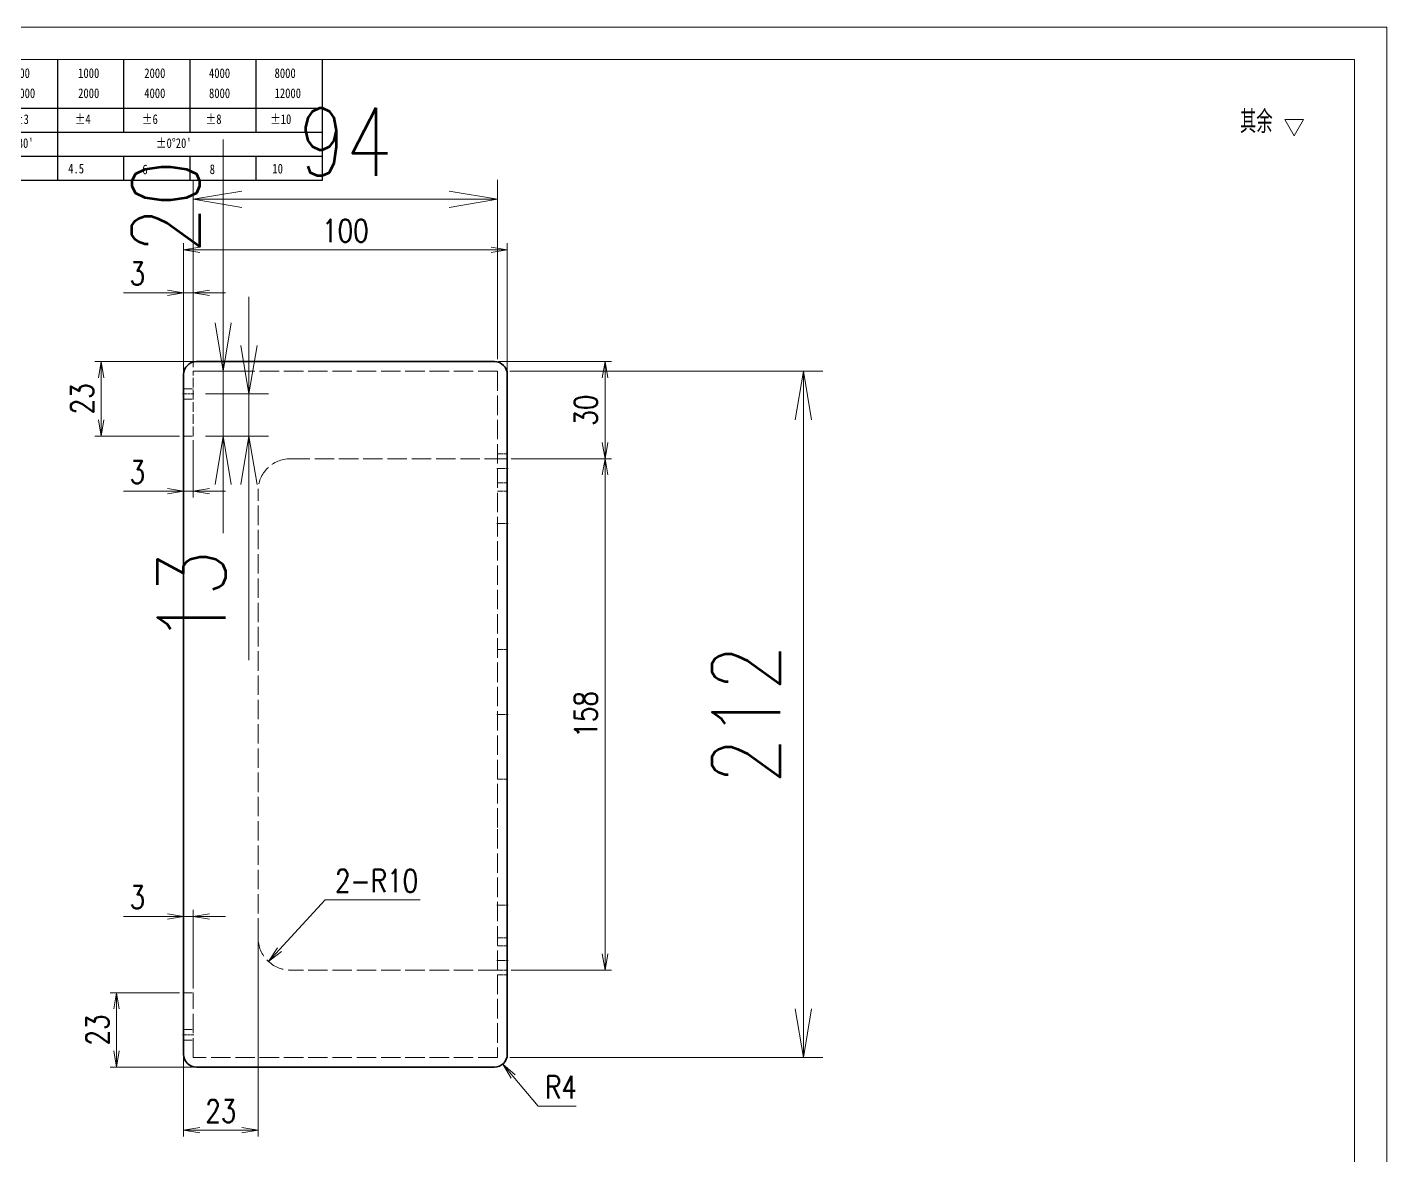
# Model space of a CAD drawing. Header units: millimetres. Extents: x 1333 to 209312, y -42879 to 359.
# Drawn here: x 136019 to 136439, y -836.2 to -487.4 of the extents above; entities that cross this region are included whole.
import ezdxf

# ---------------------------------------------------------------- set-up
doc = ezdxf.new("R2010")
doc.units = ezdxf.units.MM
doc.header["$LTSCALE"] = 0.5
for name, pattern in [('DASHDOT', [18.5, 12, -3, 0.5, -3]), ('DASHED', [15, 12, -3]), ('DOT2', [0.125, 0, -0.125])]:
    doc.linetypes.add(name, pattern=pattern)
for name, color, linetype, lineweight in [('CENTER', 2, 'DASHDOT', 15), ('DRAWING', 7, 'Continuous', 35), ('HIDDEN', 1, 'DASHED', 18), ('图框', 7, 'Continuous', 18), ('标注线', 3, 'Continuous', 18)]:
    doc.layers.add(name, color=color, linetype=linetype, lineweight=lineweight)
doc.layers.add('DIM', color=3, linetype='Continuous')
doc.layers.add('图\\M+19E79\\M+195B6\\M+18E9A', color=7, linetype='Continuous')
doc.layers.add('打印', color=7, linetype='Continuous', lineweight=15, plot=False)
doc.layers.add('打印-禁用', color=7, linetype='Continuous', lineweight=15, plot=False)
doc.styles.add('DIM', font='romans.shx', dxfattribs={"width": 0.8, "bigfont": 'bigfont.shx'})
doc.styles.add('国标', font='simfang.ttf', dxfattribs={"width": 0.8})
doc.styles.add('机械长仿宋', font='gbenor.shx', dxfattribs={"height": 1, "bigfont": 'gbcbig.shx'})
doc.dimstyles.new('XR 1-2$0', dxfattribs={"dimscale": 2, "dimtxt": 3.5, "dimasz": 2.5, "dimexe": 1, "dimexo": 0.625, "dimgap": 1.2, "dimtad": 1, "dimdsep": 46, "dimtxsty": 'DIM', "dimblk": 'OPEN', "dimcen": 0, "dimclrd": 8, "dimclre": 8, "dimclrt": 2, "dimazin": 2, "dimtfac": 0.5, "dimtmove": 0, "dimatfit": 3, "dimldrblk": 'OPEN', "dimfxl": 0, "dimtolj": 2, "dimlwd": 13, "dimlwe": 13, "dimarcsym": 0})
doc.dimstyles.new('XR 1-2$4', dxfattribs={"dimscale": 2, "dimtxt": 3.5, "dimasz": 2.5, "dimexe": 1, "dimexo": 0.625, "dimgap": 1.2, "dimtad": 1, "dimtoh": 1, "dimdsep": 46, "dimtxsty": 'DIM', "dimblk": 'OPEN', "dimcen": 0, "dimclrd": 8, "dimclre": 8, "dimclrt": 2, "dimazin": 2, "dimtfac": 0.5, "dimtofl": 0, "dimtmove": 0, "dimatfit": 3, "dimldrblk": 'OPEN', "dimfxl": 0, "dimtolj": 2, "dimlwd": 18, "dimlwe": 18, "dimarcsym": 0})
doc.dimstyles.new('XR 1-6', dxfattribs={"dimscale": 6, "dimtxt": 3.5, "dimasz": 2.5, "dimexe": 1, "dimexo": 0.625, "dimgap": 1.2, "dimtad": 1, "dimdsep": 46, "dimtxsty": 'DIM', "dimblk": 'OPEN', "dimcen": 0, "dimclrd": 8, "dimclre": 8, "dimclrt": 2, "dimazin": 2, "dimtfac": 0.5, "dimtmove": 0, "dimatfit": 3, "dimldrblk": 'OPEN', "dimfxl": 0, "dimtolj": 2, "dimlwd": 18, "dimlwe": 18, "dimarcsym": 0})

# ---------------------------------------------------------------- blocks, each defined once
blk = doc.blocks.new('GZDEH零件A3图框V01版')
at = {"layer": '图\\M+19E79\\M+195B6\\M+18E9A', "color": 9}
for p, q in [((3072.2, -1561.98), (3072.2, -1554.46)), ((3082.42, -1561.98), (3082.42, -1554.46)), ((3092.64, -1561.98), (3092.64, -1554.46)), ((3102.86, -1561.98), (3102.86, -1554.46)), ((3113.09, -1573.08), (3113.09, -1554.46)), ((2996.09, -1561.98), (3113.09, -1561.98)), ((3072.2, -1573.08), (3072.2, -1561.98)), ((3082.42, -1565.68), (3082.42, -1561.98)), ((3092.64, -1565.68), (3092.64, -1561.98)), ((3102.86, -1565.68), (3102.86, -1561.98)), ((2996.09, -1565.68), (3113.09, -1565.68)), ((2996.09, -1569.38), (3113.09, -1569.38)), ((3082.42, -1573.08), (3082.42, -1569.48)), ((3092.64, -1573.08), (3092.64, -1569.38)), ((3102.86, -1573.08), (3102.86, -1569.38)), ((2990.09, -1573.08), (3113.09, -1573.08))]:
    blk.add_line(p, q, dxfattribs=at)
at = {"layer": '图框', "linetype": 'Continuous'}
for p, q in [((3272.49, -1554.46), (2882.49, -1554.46)), ((3272.49, -1832.96), (3272.49, -1554.46))]:
    blk.add_line(p, q, dxfattribs=at)
at = {"layer": '打印-禁用', "linetype": 'Continuous'}
for p, q in [((3277.49, -1549.46), (2857.49, -1549.46)), ((3277.49, -1846.46), (3277.49, -1549.46))]:
    blk.add_line(p, q, dxfattribs=at)
at = {"layer": '图\\M+19E79\\M+195B6\\M+18E9A', "color": 9, "style": '国标', "width": 0.8}
for s, p in [('400', (3065.46, -1557.31)), ('1000', (3075.36, -1557.31)), ('2000', (3085.57, -1557.31)), ('4000', (3095.57, -1557.31)), ('8000', (3105.7, -1557.31)), ('1000', (3065.46, -1560.41)), ('2000', (3075.36, -1560.41)), ('4000', (3085.57, -1560.41)), ('8000', (3095.57, -1560.41)), ('12000', (3105.7, -1560.41)), ('±3', (3065.3, -1564.42)), ('±4', (3074.85, -1564.42)), ('±6', (3085.22, -1564.42)), ('±8', (3095.06, -1564.42)), ('±10', (3105.02, -1564.42)), ("±0%%D30'", (3062.98, -1568.12)), ("±0%%D20'", (3087.38, -1568.12)), ('4.5', (3073.82, -1572.05)), ('6', (3085.28, -1572.19)), ('8', (3095.68, -1572.15)), ('10', (3105.36, -1572.06))]:
    blk.add_text(s, height=1.5, dxfattribs=at).set_placement(p)
blk = doc.blocks.new('DEH A3')
at = {"layer": '图框'}
blk.add_blockref('GZDEH零件A3图框V01版', (-2857.49, 1846.46), dxfattribs=at)
blk = doc.blocks.new('FINISHER_1')
at = {"layer": '标注线'}
for p, q in [((0, 0), (-1.44, 2.5)), ((-1.44, 2.5), (1.44, 2.5)), ((1.44, 2.5), (0, 0))]:
    blk.add_line(p, q, dxfattribs=at)
blk = doc.blocks.new('其余任何12.5')
at = {"layer": '标注线', "color": 2, "linetype": 'ByBlock', "lineweight": 30}
blk.add_blockref('FINISHER_1', (0, 0), dxfattribs=at)
at = {"layer": '标注线', "color": 7, "linetype": 'DOT2', "style": '机械长仿宋'}
blk.add_text('其余', height=3.5, dxfattribs=at).set_placement((-8.38, 0.4))
blk = doc.blocks.new('_Open')
at = {"color": 0, "linetype": 'ByBlock', "lineweight": -2}
for p, q in [((-1, 0.167), (0, 0)), ((-1, -0.167), (0, 0)), ((0, 0), (-1, 0))]:
    blk.add_line(p, q, dxfattribs=at)
blk = doc.blocks.new('*D605')
at = {"layer": 'Defpoints', "color": 0, "transparency": 16777216}
for p in [(136067.28, -569.48), (136067.28, -594.76), (136070.28, -593.76)]:
    blk.add_point(p, dxfattribs=at)
at = {"layer": 'DIM', "color": 8, "lineweight": 13, "transparency": 16777216}
for p, q in [((136062.28, -569.48), (136048.75, -569.48)), ((136067.28, -593.51), (136067.28, -567.48)), ((136070.28, -569.48), (136067.28, -569.48)), ((136070.28, -592.51), (136070.28, -567.48)), ((136075.28, -569.48), (136080.28, -569.48))]:
    blk.add_line(p, q, dxfattribs=at)
at = {"layer": 'DIM', "color": 8, "linetype": 'ByBlock', "lineweight": 13, "transparency": 16777216, "xscale": 5, "yscale": 5, "zscale": 5}
blk.add_blockref('_Open', (136067.28, -569.48), dxfattribs=at)
at = {"layer": 'DIM', "color": 8, "linetype": 'ByBlock', "lineweight": 13, "transparency": 16777216, "xscale": 5, "yscale": 5, "zscale": 5, "rotation": 180}
blk.add_blockref('_Open', (136070.28, -569.48), dxfattribs=at)
at = {"layer": 'DIM', "color": 2, "transparency": 16777216, "insert": (136053.01, -563.58), "char_height": 7, "attachment_point": 5, "style": 'DIM'}
blk.add_mtext('\\A2;3', dxfattribs=at)
blk = doc.blocks.new('*D606')
at = {"layer": 'Defpoints', "color": 0, "transparency": 16777216}
for p in [(136167.28, -556.21), (136067.28, -594.76), (136167.28, -594.76)]:
    blk.add_point(p, dxfattribs=at)
at = {"layer": 'DIM', "color": 8, "lineweight": 13, "transparency": 16777216}
for p, q in [((136067.28, -593.51), (136067.28, -554.21)), ((136167.28, -593.51), (136167.28, -554.21)), ((136072.28, -556.21), (136162.28, -556.21))]:
    blk.add_line(p, q, dxfattribs=at)
at = {"layer": 'DIM', "color": 8, "linetype": 'ByBlock', "lineweight": 13, "transparency": 16777216, "xscale": 5, "yscale": 5, "zscale": 5, "rotation": 180}
blk.add_blockref('_Open', (136067.28, -556.21), dxfattribs=at)
at = {"layer": 'DIM', "color": 8, "linetype": 'ByBlock', "lineweight": 13, "transparency": 16777216, "xscale": 5, "yscale": 5, "zscale": 5}
blk.add_blockref('_Open', (136167.28, -556.21), dxfattribs=at)
at = {"layer": 'DIM', "color": 2, "transparency": 16777216, "insert": (136117.28, -550.31), "char_height": 7, "attachment_point": 5, "style": 'DIM'}
blk.add_mtext('\\A2;100', dxfattribs=at)
blk = doc.blocks.new('*D607')
at = {"layer": 'Defpoints', "color": 0, "transparency": 16777216}
for p in [(136067.28, -613.76), (136070.28, -613.76), (136067.28, -630.79)]:
    blk.add_point(p, dxfattribs=at)
at = {"layer": 'DIM', "color": 8, "lineweight": 13, "transparency": 16777216}
for p, q in [((136067.28, -615.01), (136067.28, -632.79)), ((136070.28, -615.01), (136070.28, -632.79)), ((136062.28, -630.79), (136048.75, -630.79)), ((136070.28, -630.79), (136067.28, -630.79)), ((136075.28, -630.79), (136080.28, -630.79))]:
    blk.add_line(p, q, dxfattribs=at)
at = {"layer": 'DIM', "color": 8, "linetype": 'ByBlock', "lineweight": 13, "transparency": 16777216, "xscale": 5, "yscale": 5, "zscale": 5}
blk.add_blockref('_Open', (136067.28, -630.79), dxfattribs=at)
at = {"layer": 'DIM', "color": 8, "linetype": 'ByBlock', "lineweight": 13, "transparency": 16777216, "xscale": 5, "yscale": 5, "zscale": 5, "rotation": 180}
blk.add_blockref('_Open', (136070.28, -630.79), dxfattribs=at)
at = {"layer": 'DIM', "color": 2, "transparency": 16777216, "insert": (136053.01, -624.89), "char_height": 7, "attachment_point": 5, "style": 'DIM'}
blk.add_mtext('\\A2;3', dxfattribs=at)
blk = doc.blocks.new('*D608')
at = {"layer": 'Defpoints', "color": 0, "transparency": 16777216}
for p in [(136163.28, -590.76), (136197.47, -590.76), (136167.28, -620.76)]:
    blk.add_point(p, dxfattribs=at)
at = {"layer": 'DIM', "color": 8, "lineweight": 13, "transparency": 16777216}
for p, q in [((136164.53, -590.76), (136199.47, -590.76)), ((136197.47, -615.76), (136197.47, -595.76)), ((136168.53, -620.76), (136199.47, -620.76))]:
    blk.add_line(p, q, dxfattribs=at)
at = {"layer": 'DIM', "color": 8, "linetype": 'ByBlock', "lineweight": 13, "transparency": 16777216, "xscale": 5, "yscale": 5, "zscale": 5}
for p, rotation in [((136197.47, -590.76), 90), ((136197.47, -620.76), 270)]:
    blk.add_blockref('_Open', p, dxfattribs=dict(at, rotation=rotation))
at = {"layer": 'DIM', "color": 2, "transparency": 16777216, "insert": (136191.57, -605.76), "char_height": 7, "attachment_point": 5, "rotation": 90, "style": 'DIM'}
blk.add_mtext('\\A2;30', dxfattribs=at)
blk = doc.blocks.new('*D609')
at = {"layer": 'Defpoints', "color": 0, "transparency": 16777216}
for p in [(136167.28, -620.76), (136197.47, -620.76), (136167.28, -778.76)]:
    blk.add_point(p, dxfattribs=at)
at = {"layer": 'DIM', "color": 8, "lineweight": 13, "transparency": 16777216}
for p, q in [((136168.53, -620.76), (136199.47, -620.76)), ((136197.47, -773.76), (136197.47, -625.76)), ((136168.53, -778.76), (136199.47, -778.76))]:
    blk.add_line(p, q, dxfattribs=at)
at = {"layer": 'DIM', "color": 8, "linetype": 'ByBlock', "lineweight": 13, "transparency": 16777216, "xscale": 5, "yscale": 5, "zscale": 5}
for p, rotation in [((136197.47, -620.76), 90), ((136197.47, -778.76), 270)]:
    blk.add_blockref('_Open', p, dxfattribs=dict(at, rotation=rotation))
at = {"layer": 'DIM', "color": 2, "transparency": 16777216, "insert": (136191.57, -699.76), "char_height": 7, "attachment_point": 5, "rotation": 90, "style": 'DIM'}
blk.add_mtext('\\A2;158', dxfattribs=at)
blk = doc.blocks.new('*D610')
at = {"layer": 'Defpoints', "color": 0, "transparency": 16777216}
for p in [(136090.28, -768.76), (136067.28, -804.76), (136067.28, -828.22)]:
    blk.add_point(p, dxfattribs=at)
at = {"layer": 'DIM', "color": 8, "lineweight": 13, "transparency": 16777216}
for p, q in [((136090.28, -770.01), (136090.28, -830.22)), ((136067.28, -806.01), (136067.28, -830.22)), ((136085.28, -828.22), (136072.28, -828.22))]:
    blk.add_line(p, q, dxfattribs=at)
at = {"layer": 'DIM', "color": 8, "linetype": 'ByBlock', "lineweight": 13, "transparency": 16777216, "xscale": 5, "yscale": 5, "zscale": 5, "rotation": 180}
blk.add_blockref('_Open', (136067.28, -828.22), dxfattribs=at)
at = {"layer": 'DIM', "color": 8, "linetype": 'ByBlock', "lineweight": 13, "transparency": 16777216, "xscale": 5, "yscale": 5, "zscale": 5}
blk.add_blockref('_Open', (136090.28, -828.22), dxfattribs=at)
at = {"layer": 'DIM', "color": 2, "transparency": 16777216, "insert": (136078.78, -822.32), "char_height": 7, "attachment_point": 5, "style": 'DIM'}
blk.add_mtext('\\A2;23', dxfattribs=at)
blk = doc.blocks.new('*D611')
at = {"layer": 'Defpoints', "color": 0, "transparency": 16777216}
for p in [(136100.28, -768.76), (136093.5, -776.11)]:
    blk.add_point(p, dxfattribs=at)
at = {"layer": 'DIM', "color": 8, "lineweight": 18, "transparency": 16777216}
for p in [(136096.89, -772.44), (136140.37, -757.09)]:
    blk.add_line(p, (136111.03, -757.09), dxfattribs=at)
at = {"layer": 'DIM', "color": 8, "linetype": 'ByBlock', "lineweight": 18, "transparency": 16777216, "xscale": 5, "yscale": 5, "zscale": 5, "rotation": 227.333802211602}
blk.add_blockref('_Open', (136093.5, -776.11), dxfattribs=at)
at = {"layer": 'DIM', "color": 2, "transparency": 16777216, "insert": (136126.9, -751.19), "char_height": 7, "attachment_point": 5, "style": 'DIM'}
blk.add_mtext('\\A2;\\A2;2-R10', dxfattribs=at)
blk = doc.blocks.new('*D612')
at = {"layer": 'Defpoints', "color": 0, "transparency": 16777216}
for p in [(136041.84, -590.76), (136071.28, -590.76), (136067.28, -613.76)]:
    blk.add_point(p, dxfattribs=at)
at = {"layer": 'DIM', "color": 8, "lineweight": 13, "transparency": 16777216}
for p, q in [((136070.03, -590.76), (136039.84, -590.76)), ((136041.84, -608.76), (136041.84, -595.76)), ((136066.03, -613.76), (136039.84, -613.76))]:
    blk.add_line(p, q, dxfattribs=at)
at = {"layer": 'DIM', "color": 8, "linetype": 'ByBlock', "lineweight": 13, "transparency": 16777216, "xscale": 5, "yscale": 5, "zscale": 5}
for p, rotation in [((136041.84, -590.76), 90), ((136041.84, -613.76), 270)]:
    blk.add_blockref('_Open', p, dxfattribs=dict(at, rotation=rotation))
at = {"layer": 'DIM', "color": 2, "transparency": 16777216, "insert": (136035.94, -602.26), "char_height": 7, "attachment_point": 5, "rotation": 90, "style": 'DIM'}
blk.add_mtext('\\A2;23', dxfattribs=at)
blk = doc.blocks.new('*D613')
at = {"layer": 'Defpoints', "color": 0, "transparency": 16777216}
for p in [(136067.28, -785.76), (136046.6, -808.76), (136071.28, -808.76)]:
    blk.add_point(p, dxfattribs=at)
at = {"layer": 'DIM', "color": 8, "lineweight": 13, "transparency": 16777216}
for p, q in [((136066.03, -785.76), (136044.6, -785.76)), ((136046.6, -790.76), (136046.6, -803.76)), ((136070.03, -808.76), (136044.6, -808.76))]:
    blk.add_line(p, q, dxfattribs=at)
at = {"layer": 'DIM', "color": 8, "linetype": 'ByBlock', "lineweight": 13, "transparency": 16777216, "xscale": 5, "yscale": 5, "zscale": 5}
for p, rotation in [((136046.6, -785.76), 90), ((136046.6, -808.76), 270)]:
    blk.add_blockref('_Open', p, dxfattribs=dict(at, rotation=rotation))
at = {"layer": 'DIM', "color": 2, "transparency": 16777216, "insert": (136040.7, -797.26), "char_height": 7, "attachment_point": 5, "rotation": 90, "style": 'DIM'}
blk.add_mtext('\\A2;23', dxfattribs=at)
blk = doc.blocks.new('*D614')
at = {"layer": 'Defpoints', "color": 0, "transparency": 16777216}
for p in [(136067.28, -762.19), (136067.28, -785.76), (136070.28, -785.76)]:
    blk.add_point(p, dxfattribs=at)
at = {"layer": 'DIM', "color": 8, "lineweight": 13, "transparency": 16777216}
for p, q in [((136067.28, -784.51), (136067.28, -760.19)), ((136070.28, -784.51), (136070.28, -760.19)), ((136062.28, -762.19), (136048.75, -762.19)), ((136070.28, -762.19), (136067.28, -762.19)), ((136075.28, -762.19), (136080.28, -762.19))]:
    blk.add_line(p, q, dxfattribs=at)
at = {"layer": 'DIM', "color": 8, "linetype": 'ByBlock', "lineweight": 13, "transparency": 16777216, "xscale": 5, "yscale": 5, "zscale": 5}
blk.add_blockref('_Open', (136067.28, -762.19), dxfattribs=at)
at = {"layer": 'DIM', "color": 8, "linetype": 'ByBlock', "lineweight": 13, "transparency": 16777216, "xscale": 5, "yscale": 5, "zscale": 5, "rotation": 180}
blk.add_blockref('_Open', (136070.28, -762.19), dxfattribs=at)
at = {"layer": 'DIM', "color": 2, "transparency": 16777216, "insert": (136053.01, -756.29), "char_height": 7, "attachment_point": 5, "style": 'DIM'}
blk.add_mtext('\\A2;3', dxfattribs=at)
blk = doc.blocks.new('*D615')
at = {"layer": 'Defpoints', "color": 0, "transparency": 16777216}
for p in [(136163.28, -804.76), (136165.86, -807.82)]:
    blk.add_point(p, dxfattribs=at)
at = {"layer": 'DIM', "color": 8, "lineweight": 18, "transparency": 16777216}
for p in [(136169.07, -811.65), (136188.53, -820.84)]:
    blk.add_line(p, (136176.79, -820.84), dxfattribs=at)
at = {"layer": 'DIM', "color": 8, "linetype": 'ByBlock', "lineweight": 18, "transparency": 16777216, "xscale": 5, "yscale": 5, "zscale": 5, "rotation": 130.0428150467596}
blk.add_blockref('_Open', (136165.86, -807.82), dxfattribs=at)
at = {"layer": 'DIM', "color": 2, "transparency": 16777216, "insert": (136183.86, -814.94), "char_height": 7, "attachment_point": 5, "style": 'DIM'}
blk.add_mtext('\\A2;R4', dxfattribs=at)
blk = doc.blocks.new('*D648')
at = {"layer": 'Defpoints', "color": 0, "transparency": 16777216}
for p in [(136070.28, -593.76), (136079.53, -593.76), (136070.28, -613.76)]:
    blk.add_point(p, dxfattribs=at)
at = {"layer": '标注线', "color": 8, "lineweight": 18, "transparency": 16777216}
for p, q in [((136079.53, -578.76), (136079.53, -522.16)), ((136074.03, -593.76), (136085.53, -593.76)), ((136079.53, -613.76), (136079.53, -593.76)), ((136074.03, -613.76), (136085.53, -613.76)), ((136079.53, -628.76), (136079.53, -643.76))]:
    blk.add_line(p, q, dxfattribs=at)
at = {"layer": '标注线', "color": 8, "lineweight": 18, "transparency": 16777216, "xscale": 15, "yscale": 15, "zscale": 15}
for p, rotation in [((136079.53, -593.76), 270), ((136079.53, -613.76), 90)]:
    blk.add_blockref('_Open', p, dxfattribs=dict(at, rotation=rotation))
at = {"layer": '标注线', "color": 2, "transparency": 16777216, "insert": (136061.83, -542.96), "char_height": 21, "attachment_point": 5, "rotation": 90, "style": 'DIM'}
blk.add_mtext('\\A2;20', dxfattribs=at)
blk = doc.blocks.new('*D649')
at = {"layer": 'Defpoints', "color": 0, "transparency": 16777216}
for p in [(136164.28, -540.6), (136070.28, -593.76), (136164.28, -593.76)]:
    blk.add_point(p, dxfattribs=at)
at = {"layer": '标注线', "color": 8, "lineweight": 18, "transparency": 16777216}
for p, q in [((136070.28, -590.01), (136070.28, -534.6)), ((136164.28, -590.01), (136164.28, -534.6)), ((136085.28, -540.6), (136149.28, -540.6))]:
    blk.add_line(p, q, dxfattribs=at)
at = {"layer": '标注线', "color": 8, "lineweight": 18, "transparency": 16777216, "xscale": 15, "yscale": 15, "zscale": 15, "rotation": 180}
blk.add_blockref('_Open', (136070.28, -540.6), dxfattribs=at)
at = {"layer": '标注线', "color": 8, "lineweight": 18, "transparency": 16777216, "xscale": 15, "yscale": 15, "zscale": 15}
blk.add_blockref('_Open', (136164.28, -540.6), dxfattribs=at)
at = {"layer": '标注线', "color": 2, "transparency": 16777216, "insert": (136117.28, -522.9), "char_height": 21, "attachment_point": 5, "style": 'DIM'}
blk.add_mtext('\\A2;94', dxfattribs=at)
blk = doc.blocks.new('*D650')
at = {"layer": 'Defpoints', "color": 0, "transparency": 16777216}
for p in [(136164.28, -593.76), (136164.28, -805.76), (136258.74, -805.76)]:
    blk.add_point(p, dxfattribs=at)
at = {"layer": '标注线', "color": 8, "lineweight": 18, "transparency": 16777216}
for p, q in [((136168.03, -593.76), (136264.74, -593.76)), ((136258.74, -608.76), (136258.74, -790.76)), ((136168.03, -805.76), (136264.74, -805.76))]:
    blk.add_line(p, q, dxfattribs=at)
at = {"layer": '标注线', "color": 8, "lineweight": 18, "transparency": 16777216, "xscale": 15, "yscale": 15, "zscale": 15}
for p, rotation in [((136258.74, -593.76), 90), ((136258.74, -805.76), 270)]:
    blk.add_blockref('_Open', p, dxfattribs=dict(at, rotation=rotation))
at = {"layer": '标注线', "color": 2, "transparency": 16777216, "insert": (136241.04, -699.76), "char_height": 21, "attachment_point": 5, "rotation": 90, "style": 'DIM'}
blk.add_mtext('\\A2;212', dxfattribs=at)
blk = doc.blocks.new('*D651')
at = {"layer": 'Defpoints', "color": 0, "transparency": 16777216}
for p in [(136070.28, -600.76), (136070.28, -613.76), (136087.47, -613.76)]:
    blk.add_point(p, dxfattribs=at)
at = {"layer": '标注线', "color": 8, "lineweight": 18, "transparency": 16777216}
for p, q in [((136087.47, -585.76), (136087.47, -570.76)), ((136074.03, -600.76), (136093.47, -600.76)), ((136087.47, -600.76), (136087.47, -613.76)), ((136074.03, -613.76), (136093.47, -613.76)), ((136087.47, -628.76), (136087.47, -682.96))]:
    blk.add_line(p, q, dxfattribs=at)
at = {"layer": '标注线', "color": 8, "lineweight": 18, "transparency": 16777216, "xscale": 15, "yscale": 15, "zscale": 15}
for p, rotation in [((136087.47, -600.76), 270), ((136087.47, -613.76), 90)]:
    blk.add_blockref('_Open', p, dxfattribs=dict(at, rotation=rotation))
at = {"layer": '标注线', "color": 2, "transparency": 16777216, "insert": (136069.77, -663.36), "char_height": 21, "attachment_point": 5, "rotation": 90, "style": 'DIM'}
blk.add_mtext('\\A2;13', dxfattribs=at)

msp = doc.modelspace()

# ---------------------------------------------------------------- linework, layer by layer
at = {"layer": 'CENTER', "ltscale": 0.09}
for p, q in [((136066.982, -600.762), (136070.582, -600.762)), ((136066.982, -798.762), (136070.582, -798.762))]:
    msp.add_line(p, q, dxfattribs=at)
at = {"layer": 'CENTER', "ltscale": 0.090015}
for p, q in [((136167.582, -623.762), (136163.981, -623.762)), ((136167.582, -640.762), (136163.981, -640.762)), ((136167.582, -699.762), (136163.981, -699.762)), ((136167.582, -758.762), (136163.981, -758.762)), ((136167.582, -775.762), (136163.981, -775.762))]:
    msp.add_line(p, q, dxfattribs=at)
at = {"layer": 'DRAWING'}
for p, q in [((136163.282, -590.762), (136071.282, -590.762)), ((136067.282, -594.762), (136067.282, -804.762)), ((136167.282, -594.762), (136167.282, -735.2)), ((136167.282, -735.2), (136167.282, -804.762)), ((136163.282, -808.762), (136071.282, -808.762))]:
    msp.add_line(p, q, dxfattribs=at)
for centre, start, end in [((136071.282, -594.762), 90, 180), ((136163.282, -594.762), 0, 90), ((136071.282, -804.762), 180, 270), ((136163.282, -804.762), 270, 0)]:
    msp.add_arc(centre, 4, start, end, dxfattribs=at)
at = {"layer": 'HIDDEN', "ltscale": 0.5}
msp.add_line((136070.282, -613.762), (136070.282, -593.762), dxfattribs=at)
at = {"layer": 'HIDDEN'}
for p, q in [((136164.282, -593.762), (136070.282, -593.762)), ((136164.282, -593.762), (136164.282, -735.2)), ((136100.282, -620.762), (136164.282, -620.762)), ((136090.282, -768.762), (136090.282, -630.762)), ((136164.282, -735.2), (136164.282, -805.762)), ((136164.282, -778.762), (136100.282, -778.762)), ((136070.282, -805.762), (136070.282, -785.762)), ((136164.282, -805.762), (136070.282, -805.762))]:
    msp.add_line(p, q, dxfattribs=at)
at = {"layer": 'HIDDEN', "ltscale": 0.075}
for p, q in [((136067.282, -599.141), (136070.282, -599.141)), ((136067.282, -599.141), (136070.282, -599.141)), ((136067.282, -602.383), (136070.282, -602.383)), ((136067.282, -602.383), (136070.282, -602.383)), ((136067.282, -613.762), (136070.282, -613.762)), ((136167.282, -619.262), (136164.282, -619.262)), ((136167.282, -619.262), (136164.282, -619.262)), ((136164.282, -620.762), (136167.282, -620.762)), ((136167.282, -628.262), (136164.282, -628.262)), ((136167.282, -628.262), (136164.282, -628.262)), ((136167.282, -630.762), (136164.282, -630.762)), ((136167.282, -679.762), (136164.282, -679.762)), ((136167.282, -719.762), (136164.282, -719.762)), ((136167.282, -768.762), (136164.282, -768.762)), ((136167.282, -771.262), (136164.282, -771.262)), ((136167.282, -771.262), (136164.282, -771.262)), ((136167.282, -778.762), (136164.282, -778.762)), ((136167.282, -780.262), (136164.282, -780.262)), ((136167.282, -780.262), (136164.282, -780.262)), ((136067.282, -785.762), (136070.282, -785.762)), ((136067.282, -797.141), (136070.282, -797.141)), ((136067.282, -797.141), (136070.282, -797.141)), ((136067.282, -800.383), (136070.282, -800.383)), ((136067.282, -800.383), (136070.282, -800.383))]:
    msp.add_line(p, q, dxfattribs=at)
at = {"layer": 'HIDDEN'}
for centre, start, end in [((136100.282, -630.762), 90, 180), ((136100.282, -768.762), 180, 270)]:
    msp.add_arc(centre, 10, start, end, dxfattribs=at)
at = {"layer": '打印'}
msp.add_lwpolyline([(135598.975, -487.43), (136438.975, -487.43), (136438.975, -1081.43), (135598.975, -1081.43)], close=True, dxfattribs=at)

# ---------------------------------------------------------------- block references
at = {"layer": '图框', "xscale": 2, "yscale": 2, "zscale": 2}
msp.add_blockref('DEH A3', (135598.975, -1081.43), dxfattribs=at)
at = {"layer": '标注线', "xscale": 2, "yscale": 2, "zscale": 2}
msp.add_blockref('其余任何12.5', (136410.384, -520.959), dxfattribs=at)

# ---------------------------------------------------------------- dimensions: what is measured, and where the dimension line sits
at = {"layer": 'DIM'}
for base, p1, p2, picture, middle in [((136167.282, -556.209), (136067.282, -594.762), (136167.282, -594.762), '*D606', (136117.282, -550.309)), ((136067.282, -569.478), (136070.282, -593.762), (136067.282, -594.762), '*D605', (136053.015, -563.578)), ((136067.282, -630.793), (136070.282, -613.762), (136067.282, -613.762), '*D607', (136053.015, -624.893)), ((136067.282, -762.192), (136070.282, -785.762), (136067.282, -785.762), '*D614', (136053.015, -756.292)), ((136067.282, -828.218), (136090.282, -768.762), (136067.282, -804.762), '*D610', (136078.782, -822.318))]:
    dim = msp.add_linear_dim(base=base, p1=p1, p2=p2, dimstyle='XR 1-2$0', dxfattribs=at)
    dim.commit()
    dim.dimension.update_dxf_attribs({"geometry": picture, "text_midpoint": middle})
for base, p1, p2, picture, middle in [((136041.836, -590.762), (136067.282, -613.762), (136071.282, -590.762), '*D612', (136035.936, -602.262)), ((136197.469, -590.762), (136167.282, -620.762), (136163.282, -590.762), '*D608', (136191.569, -605.762)), ((136197.469, -620.762), (136167.282, -778.762), (136167.282, -620.762), '*D609', (136191.569, -699.762)), ((136046.6, -808.762), (136067.282, -785.762), (136071.282, -808.762), '*D613', (136040.7, -797.262))]:
    dim = msp.add_linear_dim(base=base, p1=p1, p2=p2, angle=90, dimstyle='XR 1-2$0', dxfattribs=at)
    dim.commit()
    dim.dimension.update_dxf_attribs({"geometry": picture, "text_midpoint": middle})
dim = msp.add_radius_dim(center=(136100.282, -768.762), mpoint=(136093.504, -776.115), text='\\A2;2-<>', dimstyle='XR 1-2$4', override={"dimtxsty": 'DIM'}, dxfattribs=at)
dim.commit()
dim.dimension.update_dxf_attribs({"geometry": '*D611', "text_midpoint": (136126.902, -757.095), "dimtype": 164})
dim = msp.add_radius_dim(center=(136163.282, -804.762), mpoint=(136165.855, -807.824), dimstyle='XR 1-2$4', dxfattribs=at)
dim.commit()
dim.dimension.update_dxf_attribs({"geometry": '*D615', "text_midpoint": (136183.859, -814.938)})
at = {"layer": '标注线', "color": 7}
dim = msp.add_linear_dim(base=(136164.282, -540.601), p1=(136070.282, -593.762), p2=(136164.282, -593.762), dimstyle='XR 1-6', dxfattribs=at)
dim.commit()
dim.dimension.update_dxf_attribs({"geometry": '*D649', "text_midpoint": (136117.282, -522.901)})
for base, p1, p2, picture, middle in [((136079.526, -593.762), (136070.282, -613.762), (136070.282, -593.762), '*D648', (136061.826, -542.962)), ((136087.47, -613.762), (136070.282, -600.762), (136070.282, -613.762), '*D651', (136069.77, -663.362)), ((136258.743, -805.762), (136164.282, -593.762), (136164.282, -805.762), '*D650', (136241.043, -699.762))]:
    dim = msp.add_linear_dim(base=base, p1=p1, p2=p2, angle=90, dimstyle='XR 1-6', dxfattribs=at)
    dim.commit()
    dim.dimension.update_dxf_attribs({"geometry": picture, "text_midpoint": middle})

doc.saveas('drawing.dxf')
